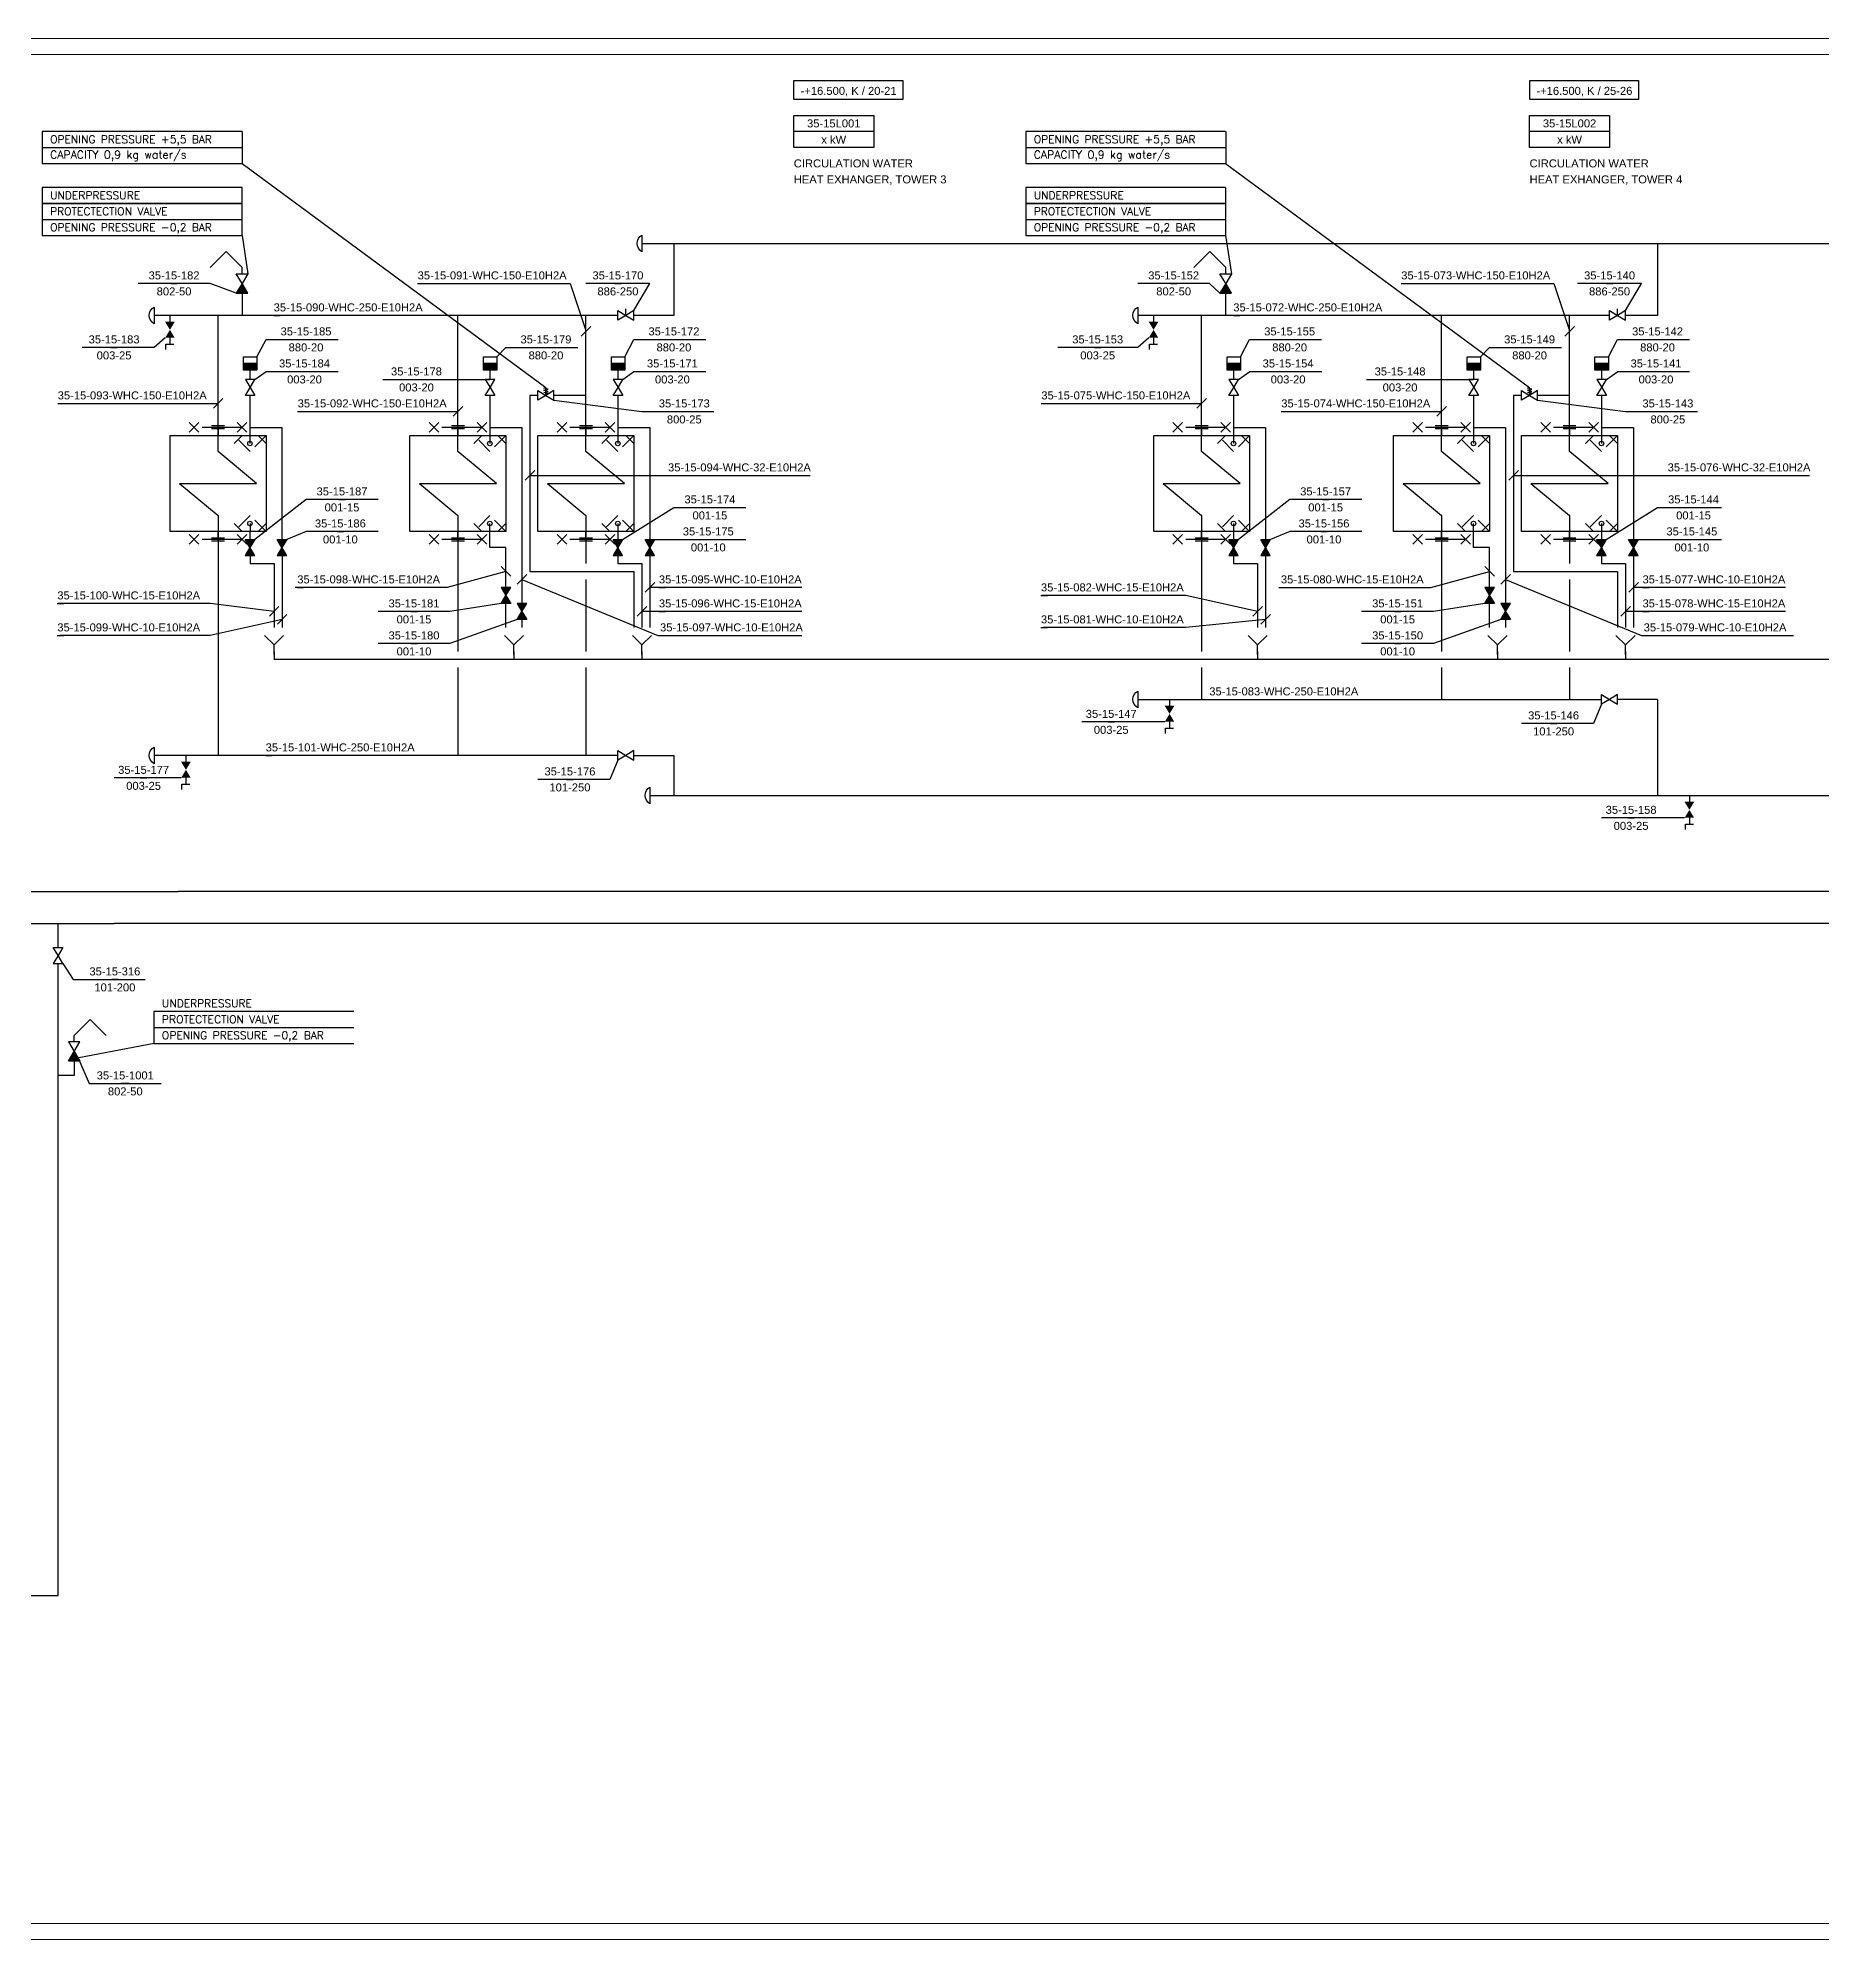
# Model space of a CAD drawing. Header units: millimetres. Extents: x 278 to 9444, y -5 to 599.
# Drawn here: x 6909 to 7466, y 0 to 594 of the extents above; entities that cross this region are included whole.
import ezdxf
from ezdxf.enums import TextEntityAlignment as Align

# ---------------------------------------------------------------- set-up
doc = ezdxf.new("R2010")
doc.units = ezdxf.units.MM
doc.header["$LTSCALE"] = 10
doc.header["$MEASUREMENT"] = 0
doc.linetypes.add('CENTER', pattern=[2, 1.25, -0.25, 0.25, -0.25])
doc.linetypes.add('DASHDOT', pattern=[1, 0.5, -0.25, 0, -0.25])
for name, color, linetype in [('P-A-SHEET', 3, 'Continuous'), ('P-DELIVERY_LIMIT', 1, 'DASHDOT'), ('P-EQUIPMENT_POS', 7, 'Continuous'), ('P-EQUIPMENTS', 7, 'Continuous'), ('P-FITTINGS', 7, 'Continuous'), ('P-HEATING_WATER', 3, 'Continuous'), ('P-LINEPOS', 7, 'Continuous'), ('P-OTHER', 7, 'Continuous'), ('P-SYMB', 7, 'Continuous'), ('P-TEXT', 7, 'Continuous'), ('P-VALVEPOS', 7, 'Continuous'), ('P-VENTS', 7, 'Continuous'), ('P-WATER', 3, 'Continuous')]:
    doc.layers.add(name, color=color, linetype=linetype)
doc.styles.add('ARIAL', font='arial.ttf')
doc.styles.add('ROMANS', font='ROMANS.SHX')

# ---------------------------------------------------------------- blocks, each defined once
blk = doc.blocks.new('PPI_0400A-25')
at = {"color": 0, "linetype": 'ByBlock'}
for p, q in [((0, 0), (25, 0)), ((0, -5), (0, 0)), ((25, 0), (25, -5)), ((25, -5), (0, -5)), ((0, -10), (0, -5)), ((25, -5), (25, -10)), ((25, -10), (0, -10))]:
    blk.add_line(p, q, dxfattribs=at)
blk = doc.blocks.new('P7A0020')
at = {"color": 0, "linetype": 'ByBlock'}
for p, q in [((0, 5), (0, 7.5)), ((-6.03, 0), (0, 5)), ((6.03, 0), (-6.03, 0)), ((6.03, 0), (0, -5)), ((0, -5), (0, -7.5))]:
    blk.add_line(p, q, dxfattribs=at)
blk.add_lwpolyline([(7.5, 7.5), (-7.5, 7.5), (-7.5, -7.5), (7.5, -7.5)], close=True, dxfattribs=at)
blk = doc.blocks.new('P7A1383')
at = {"color": 0}
for p, q in [((-3, 0), (0, -3)), ((0, -3), (3, 0)), ((0, -6), (0, -3))]:
    blk.add_line(p, q, dxfattribs=at)
blk = doc.blocks.new('PPI_0900A')
at = {"color": 0, "linetype": 'ByBlock'}
blk.add_line((-1, 0), (1, 0), dxfattribs=at)
blk = doc.blocks.new('PRY95E4')
h = blk.add_hatch(color=0)
h.paths.add_polyline_path([(-3, -1.8), (-3, 1.8), (0, 0)])
h.paths.add_polyline_path([(3, -1.8), (3, 1.8), (0, 0)])
at = {"color": 0, "linetype": 'ByBlock'}
for points in [[(-3, -1.8), (-3, 1.8), (0, 0)], [(3, -1.8), (3, 1.8), (0, 0)]]:
    blk.add_lwpolyline(points, close=True, dxfattribs=at)
blk = doc.blocks.new('PRY95D7')
h = blk.add_hatch(color=0)
h.paths.add_polyline_path([(-3, -1.8), (-3, 1.8), (0, 0)])
h.paths.add_polyline_path([(3, -1.8), (3, 1.8), (0, 0)])
at = {"color": 0, "linetype": 'ByBlock'}
for points in [[(-3, -1.8), (-3, 1.8), (0, 0)], [(3, -1.8), (3, 1.8), (0, 0)]]:
    blk.add_lwpolyline(points, close=True, dxfattribs=at)
blk = doc.blocks.new('PPI_1100A')
at = {"color": 0, "linetype": 'ByBlock'}
blk.add_line((0, 0), (2, 0), dxfattribs=at)
blk = doc.blocks.new('P7A1325')
at = {"color": 0, "linetype": 'ByBlock'}
for p, q in [((-9, -1.5), (-6, 1.5)), ((-9, 1.5), (-6, -1.5)), ((6, -1.5), (9, 1.5)), ((6, 1.5), (9, -1.5))]:
    blk.add_line(p, q, dxfattribs=at)
at = {"color": 0, "linetype": 'CENTER'}
blk.add_line((-7.5, 0), (7.5, 0), dxfattribs=at)
blk = doc.blocks.new('P7A1248')
at = {"color": 0, "linetype": 'ByBlock'}
for p, q in [((2, 2), (2, -2)), ((3, 2), (3, -2))]:
    blk.add_line(p, q, dxfattribs=at)
at = {"color": 0, "flags": 128}
blk.add_lwpolyline([(2, 0), (0, 0)], dxfattribs=at)
blk = doc.blocks.new('P7A1329')
at = {"color": 0, "linetype": 'ByBlock'}
for p, q in [((-5, 5), (0, 0)), ((-2.5, 5), (-5, 2.5)), ((0, 0), (5, 5)), ((2.5, 5), (5, 2.5))]:
    blk.add_line(p, q, dxfattribs=at)
blk = doc.blocks.new('P7A1115')
at = {"color": 0, "linetype": 'ByBlock'}
for p, q in [((-0.8, 2.3), (0.8, 2.7)), ((0.8, 1.9), (-0.8, 2.3)), ((-0.8, 1.5), (0.8, 1.9)), ((0.8, 1.1), (-0.8, 1.5)), ((-0.8, 0.7), (0.8, 1.1)), ((0, 0.4), (-0.8, 0.7)), ((0, 0), (0, 3)), ((0.8, 2.7), (0, 3))]:
    blk.add_line(p, q, dxfattribs=at)
for points in [[(-3, 1.8), (0, 0), (-3, -1.8)], [(3, 1.8), (0, 0), (3, -1.8)]]:
    blk.add_lwpolyline(points, close=True, dxfattribs=at)
blk = doc.blocks.new('P7A1172')
at = {"color": 0, "linetype": 'ByBlock'}
blk.add_line((0, 0), (0, 2.5), dxfattribs=at)
for points in [[(-3, 1.8), (0, 0), (-3, -1.8)], [(0, 0), (3, -1.8), (3, 1.8)]]:
    blk.add_lwpolyline(points, close=True, dxfattribs=at)
blk = doc.blocks.new('PR1B232')
h = blk.add_hatch(color=0)
h.paths.add_polyline_path([(-3, -1.8), (-3, 1.8), (0, 0)])
h.paths.add_polyline_path([(3, -1.8), (3, 1.8), (0, 0)])
at = {"color": 0, "linetype": 'ByBlock'}
for points in [[(-3, -1.8), (-3, 1.8), (0, 0)], [(3, -1.8), (3, 1.8), (0, 0)]]:
    blk.add_lwpolyline(points, close=True, dxfattribs=at)
blk = doc.blocks.new('PR1B240')
h = blk.add_hatch(color=0)
h.paths.add_polyline_path([(-3, -1.8), (-3, 1.8), (0, 0)])
h.paths.add_polyline_path([(3, -1.8), (3, 1.8), (0, 0)])
at = {"color": 0, "linetype": 'ByBlock'}
for points in [[(-3, -1.8), (-3, 1.8), (0, 0)], [(3, -1.8), (3, 1.8), (0, 0)]]:
    blk.add_lwpolyline(points, close=True, dxfattribs=at)
blk = doc.blocks.new('P7A1100')
at = {"color": 0, "linetype": 'ByBlock'}
for points in [[(-3, -1.8), (-3, 1.8), (0, 0)], [(3, -1.8), (3, 1.8), (0, 0)]]:
    blk.add_lwpolyline(points, close=True, dxfattribs=at)
blk = doc.blocks.new('P7A1208')
at = {"color": 0, "linetype": 'ByBlock'}
for p, q in [((-3, 0), (-3, -3)), ((3, -3), (3, 0)), ((-3, -3), (3, -3))]:
    blk.add_line(p, q, dxfattribs=at)
blk.add_lwpolyline([(3, 3), (-3, 3), (-3, 0), (3, 0)], close=True, dxfattribs=at)
blk.add_solid([(-3, 0), (3, 0), (-3, -3), (3, -3)], dxfattribs=at)
blk = doc.blocks.new('P7A1212')
at = {"color": 0, "linetype": 'ByBlock'}
for p, q in [((0, -1.5), (0, 1.5)), ((2, -1.5), (0, -1.5))]:
    blk.add_line(p, q, dxfattribs=at)
blk = doc.blocks.new('P7A1105')
at = {"color": 0, "linetype": 'ByBlock'}
for points in [[(-3, 1.8), (-3, -1.8), (0, 0)], [(0, 0), (3, 1.8), (3, -1.8)]]:
    blk.add_solid(points, dxfattribs=at)
blk = doc.blocks.new('P7A1253')
at = {"color": 0, "linetype": 'ByBlock'}
blk.add_line((2.6, 0), (-2.6, 0), dxfattribs=at)
blk.add_arc((0, 1.5), 3, 210, 330, dxfattribs=at)
blk = doc.blocks.new('P7A1106')
at = {"color": 0, "linetype": 'ByBlock'}
for p, q in [((3, 1.8), (0, 0)), ((3, -1.8), (3, 1.8)), ((0, 0), (3, -1.8))]:
    blk.add_line(p, q, dxfattribs=at)
blk.add_lwpolyline([(-3, 1.8), (0, 0), (-3, -1.8)], close=True, dxfattribs=at)
blk.add_solid([(3, 1.8), (0, 0), (3, -1.8)], dxfattribs=at)
blk = doc.blocks.new('P7A1304')
at = {"color": 0, "linetype": 'ByBlock'}
blk.add_line((1.5, 1.5), (-1.5, -1.5), dxfattribs=at)

msp = doc.modelspace()

# ---------------------------------------------------------------- linework, layer by layer
at = {"layer": 'P-A-SHEET', "color": 7, "const_width": 0.35}
for points in [[(282.5, 0), (9438.5, 0), (9438.5, 594), (282.5, 594)], [(287.5, 5), (9433.5, 5), (9433.5, 589), (287.5, 589)]]:
    msp.add_lwpolyline(points, close=True, dxfattribs=at)
at = {"layer": 'P-EQUIPMENTS'}
for centre in [(6974.96, 467.49, 0), (7049.96, 467.49, 0), (7089.96, 467.49, 0), (7282.42, 467.49, 0), (7357.42, 467.49, 0), (7397.42, 467.49, 0), (6974.96, 442.49, 0), (7049.96, 442.49, 0), (7089.96, 442.49, 0), (7282.42, 442.49, 0), (7357.42, 442.49, 0), (7397.42, 442.49, 0)]:
    msp.add_circle(centre, 0.7, dxfattribs=at)
at = {"layer": 'P-HEATING_WATER'}
for points in [[(7107.5, 530), (7107.5, 507.5)], [(7414.96, 530), (7414.96, 507.5)], [(6972.51, 520.48), (6972.51, 522.48), (6967.51, 527.48), (6967.51, 527.48), (6962.51, 522.48)], [(7279.97, 520.48), (7279.97, 522.48), (7274.97, 527.48), (7274.97, 527.48), (7269.97, 522.48)], [(6972.5, 514.48), (6972.5, 507.5)], [(7279.96, 514.48), (7279.96, 507.5)], [(7090, 507.5), (6945, 507.5)], [(6949.96, 507.49), (6949.96, 505.49)], [(6965, 470), (6965, 507.5)], [(7040, 470), (7040, 507.5)], [(7080, 470), (7080, 507.5)], [(7107.5, 507.5), (7095, 507.5)], [(7399.96, 507.5), (7252.46, 507.5)], [(7257.42, 507.49), (7257.42, 505.49)], [(7272.46, 470), (7272.46, 507.5)], [(7347.46, 470), (7347.46, 507.5)], [(7387.46, 470), (7387.46, 507.5)], [(7414.96, 507.5), (7404.96, 507.5)], [(6949.96, 500.49), (6949.96, 498.49)], [(7257.42, 500.49), (7257.42, 498.49)], [(6975.04, 487.49), (6975.04, 490.39)], [(7050.04, 487.49), (7050.04, 490.39)], [(7090.04, 487.49), (7090.04, 490.39)], [(7282.5, 487.49), (7282.5, 490.39)], [(7357.5, 487.49), (7357.5, 490.39)], [(7397.5, 487.49), (7397.5, 490.39)], [(6975.04, 467.49), (6975.04, 482.49)], [(7050.04, 467.49), (7050.04, 482.49)], [(7065, 482.5), (7062.5, 482.5), (7062.5, 427.5), (7092.5, 427.5)], [(7080, 482.5), (7070, 482.5)], [(7090.04, 467.49), (7090.04, 482.49)], [(7282.5, 467.49), (7282.5, 482.49)], [(7357.5, 467.49), (7357.5, 482.49)], [(7372.46, 482.5), (7369.96, 482.5), (7369.96, 427.5), (7399.96, 427.5)], [(7387.46, 482.5), (7377.46, 482.5)], [(7397.5, 467.49), (7397.5, 482.49)], [(6974.96, 472.49), (6984.96, 472.49), (6984.96, 437.49)], [(7049.96, 472.49), (7059.96, 472.49), (7059.96, 437.49), (7060, 432.5), (7060, 417.5)], [(7089.96, 472.49), (7099.96, 472.49), (7099.96, 437.49)], [(7282.42, 472.49), (7292.42, 472.49), (7292.42, 437.49)], [(7357.42, 472.49), (7367.42, 472.49), (7367.42, 437.49), (7367.46, 432.5), (7367.46, 417.5)], [(7397.42, 472.49), (7407.42, 472.49), (7407.42, 437.49)], [(6965, 440), (6965, 370)], [(6975, 442.5), (6974.96, 437.49)], [(7040, 440), (7040, 402.5)], [(7055, 422.5), (7055, 435), (7050, 435), (7050, 442.5)], [(7080, 440), (7080, 430)], [(7090, 442.5), (7089.96, 437.49)], [(7272.46, 440), (7272.46, 402.5)], [(7282.46, 442.5), (7282.42, 437.49)], [(7347.46, 440), (7347.46, 402.5)], [(7362.46, 422.5), (7362.46, 435), (7357.46, 435), (7357.46, 442.5)], [(7387.46, 440), (7387.46, 430)], [(7397.46, 442.5), (7397.42, 437.49)], [(6975, 432.49), (6975, 430), (6982.5, 430)], [(6982.5, 430), (6982.5, 410)], [(6985, 432.49), (6985, 410)], [(7090, 432.49), (7090, 430), (7097.5, 430)], [(7097.5, 430), (7097.5, 410)], [(7100, 432.49), (7100, 410)], [(7282.46, 432.49), (7282.46, 430), (7289.96, 430)], [(7289.96, 430), (7289.96, 410)], [(7292.46, 432.49), (7292.46, 410)], [(7397.46, 432.49), (7397.46, 430), (7404.96, 430)], [(7404.96, 430), (7404.96, 410)], [(7407.46, 432.49), (7407.46, 410)], [(7080, 425), (7080, 402.5)], [(7092.5, 427.5), (7095, 427.5), (7095, 410)], [(7387.46, 425), (7387.46, 402.5)], [(7399.96, 427.5), (7402.46, 427.5), (7402.46, 410)], [(7055, 410), (7055, 417.5)], [(7362.46, 410), (7362.46, 417.5)], [(7060, 412.5), (7060, 410)], [(7367.46, 412.5), (7367.46, 410)], [(6982.5, 402.5), (6982.5, 400)], [(7057.5, 400), (6982.5, 400)], [(7057.5, 402.5), (7057.5, 400)], [(7097.5, 402.5), (7097.5, 400)], [(7364.96, 400), (7097.5, 400)], [(7289.96, 402.5), (7289.96, 400)], [(7364.96, 402.5), (7364.96, 400)], [(7404.96, 402.5), (7404.96, 400)], [(7672.46, 400), (7404.96, 400)], [(7040, 397.5), (7040, 370)], [(7080, 397.5), (7080, 370)], [(7272.46, 397.5), (7272.46, 387.5)], [(7347.46, 397.5), (7347.46, 387.5)], [(7387.46, 397.5), (7387.46, 387.5)], [(7252.46, 387.5), (7397.46, 387.5)], [(7262.42, 387.49), (7262.42, 385.49)], [(7414.96, 387.5), (7402.46, 387.5)], [(7414.96, 387.5), (7414.96, 357.5)], [(7262.42, 380.49), (7262.42, 378.49)], [(7090, 370), (6945, 370)], [(6954.96, 369.99), (6954.96, 367.99)], [(7095, 370), (7107.5, 370), (7107.5, 357.5)], [(6954.96, 362.99), (6954.96, 360.99)], [(7424.92, 357.49), (7424.92, 355.49)], [(7424.92, 350.49), (7424.92, 348.49)], [(6920.03, 280.48), (6920.03, 282.48), (6925.03, 287.48), (6925.03, 287.48), (6930.03, 282.48)]]:
    msp.add_lwpolyline(points, dxfattribs=at)
at = {"layer": 'P-LINEPOS'}
for points in [[(7027.54, 517.5), (7075.04, 517.5), (7080.04, 502.5)], [(7335, 517.5), (7382.5, 517.5), (7387.5, 502.5)], [(6915.04, 480), (6965.04, 480)], [(6990.04, 477.5), (7040.04, 477.5)], [(7222.5, 480), (7272.5, 480)], [(7297.5, 477.5), (7347.5, 477.5)], [(7147.5, 422.5), (7100, 422.5)], [(7296.56, 422.5), (7344.06, 422.5), (7362.46, 427.5)], [(7454.96, 422.5), (7407.46, 422.5)], [(7147.5, 415), (7097.5, 415)], [(7454.96, 415), (7404.96, 415)]]:
    msp.add_lwpolyline(points, dxfattribs=at)
at = {"layer": 'P-OTHER'}
for p, q in [((6972.54, 532.5), (6972.54, 547.5)), ((7280, 532.5), (7280, 547.5)), ((6972.5, 532.5), (6974.31, 520.48)), ((7279.96, 532.5), (7281.77, 520.48))]:
    msp.add_line(p, q, dxfattribs=at)
for points in [[(7145, 580.92), (7179.04, 580.92), (7179.04, 575), (7145, 575), (7145, 580.92)], [(7375, 580.92), (7409.04, 580.92), (7409.04, 575), (7375, 575), (7375, 580.92)], [(6972.5, 565), (6910, 565), (6910, 560), (6972.5, 560)], [(6972.54, 565), (6972.54, 555)], [(7279.96, 565), (7217.46, 565), (7217.46, 560), (7279.96, 560)], [(7280, 565), (7280, 555)], [(6910, 560), (6910, 555), (6972.5, 555)], [(7217.46, 560), (7217.46, 555), (7279.96, 555)], [(6972.5, 555), (7067.5, 485)], [(7279.96, 555), (7374.96, 485)], [(6972.5, 547.5), (6910, 547.5), (6910, 542.5), (6972.5, 542.5)], [(7279.96, 547.5), (7217.46, 547.5), (7217.46, 542.5), (7279.96, 542.5)], [(6972.5, 542.5), (6910, 542.5), (6910, 537.5), (6972.5, 537.5)], [(7279.96, 542.5), (7217.46, 542.5), (7217.46, 537.5), (7279.96, 537.5)], [(6910, 537.5), (6910, 532.5), (6972.5, 532.5)], [(7217.46, 537.5), (7217.46, 532.5), (7279.96, 532.5)], [(7062.54, 457.5), (7150.04, 457.5)], [(7370, 457.5), (7462.5, 457.5)], [(7055, 427.5), (7036.6, 422.5), (6989.1, 422.5)], [(7060, 425), (7102.5, 407.5), (7147.5, 407.5)], [(7367.46, 425), (7409.96, 407.5), (7457.5, 407.5)], [(6982.5, 415), (6962.5, 417.5), (6915, 417.5)], [(7289.96, 415), (7267.46, 420), (7222.46, 420)], [(6985, 412.5), (6962.5, 407.5), (6915.54, 407.5)], [(7292.46, 412.5), (7267.46, 410), (7223, 410)], [(6916.5, 305), (6919.75, 300), (6942.25, 300)], [(7007.46, 290), (6944.96, 290), (6944.96, 285), (7007.46, 285)], [(6945, 280), (6921.5, 275.53)], [(6944.96, 285), (6944.96, 280), (7007.46, 280)], [(6921.5, 275), (6924.75, 267.5), (6947.25, 267.5)]]:
    msp.add_lwpolyline(points, dxfattribs=at)
at = {"layer": 'P-OTHER', "elevation": 0}
for points in [[(6976.5, 487.49), (6980, 490), (7002.5, 490)], [(7091.5, 487.49), (7095, 490), (7117.5, 490)], [(7284, 487.49), (7287.5, 490), (7310, 490)], [(7399, 487.49), (7402.5, 490), (7425, 490)]]:
    msp.add_lwpolyline(points, dxfattribs=at)
at = {"layer": 'P-VALVEPOS'}
for points in [[(6970.71, 514.48), (6962.5, 517.5), (6940, 517.5)], [(7095, 509), (7100, 517.5), (7080, 517.5)], [(7278.17, 514.48), (7274.96, 517.5), (7252.46, 517.5)], [(7404.96, 509), (7409.96, 517.5), (7389.96, 517.5)], [(7070, 481), (7097.5, 477.5), (7120, 477.5)], [(7377.46, 481), (7404.96, 477.5), (7427.46, 477.5)], [(7015, 450), (6992.5, 450), (6976.46, 437.49)], [(7322.5, 450), (7300, 450), (7283.96, 437.49)], [(7015, 440), (6992.5, 440), (6986.46, 437.49)], [(7322.5, 440), (7300, 440), (7293.96, 437.49)], [(7397.46, 386), (7394.96, 380), (7372.46, 380)], [(7090, 368.5), (7087.5, 362.5), (7065, 362.5)], [(6937.25, 267.5), (6934.75, 267.5)]]:
    msp.add_lwpolyline(points, dxfattribs=at)
at = {"layer": 'P-VALVEPOS', "elevation": 0}
for points in [[(6948.46, 500.49), (6945, 497.5), (6922.5, 497.5)], [(6977.14, 494.59), (6980, 500), (7002.5, 500)], [(7092.14, 494.59), (7095, 500), (7117.5, 500)], [(7255.92, 500.49), (7252.46, 497.5), (7227.46, 497.5)], [(7284.6, 494.59), (7287.46, 500), (7309.96, 500)], [(7399.6, 494.59), (7402.46, 500), (7424.96, 500)], [(7052.14, 494.59), (7055, 497.5), (7077.5, 497.5)], [(7359.6, 494.59), (7362.46, 497.5), (7384.96, 497.5)], [(7016.54, 487.49), (7050, 487.49)], [(7324, 487.49), (7357.46, 487.49)], [(7091.46, 437.49), (7107.5, 447.5), (7130, 447.5)], [(7398.92, 437.49), (7414.96, 447.5), (7434.96, 447.5)], [(7101.46, 437.49), (7130, 437.49)], [(7408.92, 437.49), (7434.96, 437.49)], [(7053.5, 417.5), (7037.5, 415), (7015, 415)], [(7360.96, 417.5), (7344.96, 415), (7322.46, 415)], [(7058.5, 412.5), (7037.5, 405), (7015, 405)], [(7365.96, 412.5), (7344.96, 405), (7322.46, 405)], [(7260.92, 380.49), (7234.96, 380.49)], [(6953.46, 362.99), (6932.5, 362.99)], [(7423.42, 350.49), (7397.46, 350.49)]]:
    msp.add_lwpolyline(points, dxfattribs=at)
at = {"layer": 'P-WATER'}
for points in [[(7097.5, 530), (7160, 530)], [(7160, 530), (7774.96, 530)], [(7097.5, 400), (7057.5, 400)], [(7404.96, 400), (7364.96, 400)], [(7100, 357.5), (7817.5, 357.5)], [(6800.5, 327.5), (6952.5, 327.5)], [(7667.5, 327.5), (6952.5, 327.5)], [(6800.5, 317.5), (6932.5, 317.5)], [(6915, 310), (6915, 317.5)], [(7667.5, 317.5), (6932.5, 317.5)], [(6776.5, 107.5), (6915, 107.5), (6915, 305)], [(6920.03, 274.48), (6920.03, 270), (6915, 270)]]:
    msp.add_lwpolyline(points, dxfattribs=at)

# ---------------------------------------------------------------- block references
at = {"layer": 'P-DELIVERY_LIMIT', "xscale": -1}
for name, p in [('P7A1325', (6965, 472.5)), ('P7A1329', (6975, 465)), ('P7A1325', (7040, 472.5)), ('P7A1329', (7050, 465)), ('P7A1325', (7080, 472.5)), ('P7A1329', (7090, 465)), ('P7A1325', (7272.46, 472.5)), ('P7A1329', (7282.46, 465)), ('P7A1325', (7347.46, 472.5)), ('P7A1329', (7357.46, 465)), ('P7A1325', (7387.46, 472.5)), ('P7A1329', (7397.46, 465)), ('P7A1325', (6965, 437.5)), ('P7A1325', (7040, 437.5)), ('P7A1325', (7080, 437.5)), ('P7A1325', (7272.46, 437.5)), ('P7A1325', (7347.46, 437.5)), ('P7A1325', (7387.46, 437.5))]:
    msp.add_blockref(name, p, dxfattribs=at)
at = {"layer": 'P-DELIVERY_LIMIT', "rotation": 180}
for p in [(6975, 445), (7050, 445), (7090, 445), (7282.46, 445), (7357.46, 445), (7397.46, 445)]:
    msp.add_blockref('P7A1329', p, dxfattribs=at)
at = {"layer": 'P-EQUIPMENT_POS', "color": 140}
for p in [(7144.96, 570), (7374.96, 570)]:
    msp.add_blockref('PPI_0400A-25', p, dxfattribs=at)
at = {"layer": 'P-EQUIPMENTS', "xscale": -2, "yscale": 2, "zscale": 2}
for p in [(6965, 455), (7040, 455), (7080, 455), (7272.46, 455), (7347.46, 455), (7387.46, 455)]:
    msp.add_blockref('P7A0020', p, dxfattribs=at)
at = {"layer": 'P-FITTINGS', "xscale": -1, "rotation": 270}
for p in [(7097.5, 530), (6945, 507.5), (7252.46, 507.5), (7252.46, 387.5), (6945, 370), (7100, 357.5)]:
    msp.add_blockref('P7A1253', p, dxfattribs=at)
at = {"layer": 'P-LINEPOS', "color": 140}
for p in [(7027.38, 517.5), (7334.84, 517.5), (6982.38, 507.5), (7282.34, 507.5), (6914.88, 480), (6989.88, 477.5), (7222.34, 480), (7297.34, 477.5), (7105.66, 457.5), (7418.12, 457.5), (6989.76, 422.5), (7102.8, 422.5), (7297.22, 422.5), (7410.26, 422.5), (6914.76, 417.5), (7222.22, 420), (7102.8, 415), (7410.26, 415), (6914.76, 407.5), (7103.16, 407.5), (7222.22, 410), (7410.62, 407.5), (7274.84, 387.5), (6979.88, 370)]:
    msp.add_blockref('PPI_1100A', p, dxfattribs=at)
at = {"layer": 'P-LINEPOS'}
for p in [(7080.04, 502.5), (7387.5, 502.5), (6965.04, 480), (7272.5, 480), (7040.04, 477.5), (7347.5, 477.5), (7062.54, 457.5), (7370, 457.5), (7097.54, 415), (7405, 415)]:
    msp.add_blockref('P7A1304', p, dxfattribs=at)
at = {"layer": 'P-LINEPOS', "rotation": 180}
for p in [(7100.04, 422.5), (7407.5, 422.5)]:
    msp.add_blockref('P7A1304', p, dxfattribs=at)
at = {"layer": 'P-SYMB', "xscale": 0.8333333333330302, "yscale": 0.8333333333330302, "zscale": 0.8333333333330302, "rotation": 270}
for p in [(6949.96, 498.49, 0), (7257.42, 498.49, 0), (7262.42, 378.49, 0), (6954.96, 360.99, 0), (7424.92, 348.49, 0)]:
    msp.add_blockref('P7A1212', p, dxfattribs=at)
at = {"layer": 'P-SYMB', "xscale": -0.6999999999998181, "yscale": 0.6999999999998181, "zscale": 0.6999999999998181}
for p in [(6975.04, 492.49, 0), (7050.04, 492.49, 0), (7090.04, 492.49, 0), (7282.5, 492.49, 0), (7357.5, 492.49, 0), (7397.5, 492.49, 0)]:
    msp.add_blockref('P7A1208', p, dxfattribs=at)
at = {"layer": 'P-SYMB', "xscale": -1}
for p, rotation in [((6965, 470), 270), ((7040, 470), 270), ((7080, 470), 270), ((7272.46, 470), 270), ((7347.46, 470), 270), ((7387.46, 470), 270), ((6965, 440), 89.99999999999999), ((7040, 440), 89.99999999999999), ((7080, 440), 89.99999999999999), ((7272.46, 440), 89.99999999999999), ((7347.46, 440), 89.99999999999999), ((7387.46, 440), 89.99999999999999)]:
    msp.add_blockref('P7A1248', p, dxfattribs=dict(at, rotation=rotation))
at = {"layer": 'P-SYMB'}
for p, rotation in [((7055.04, 427.5), 270), ((7362.5, 427.5), 270), ((7060.04, 425), 180), ((7367.5, 425), 180)]:
    msp.add_blockref('P7A1304', p, dxfattribs=dict(at, rotation=rotation))
for p in [(6982.54, 415), (7290, 415), (6985.04, 412.5), (7292.5, 412.5)]:
    msp.add_blockref('P7A1304', p, dxfattribs=at)
at = {"layer": 'P-SYMB', "xscale": -1}
for p in [(6982.5, 407.5), (7057.5, 407.5), (7097.5, 407.5), (7289.96, 407.5), (7364.96, 407.5), (7404.96, 407.5)]:
    msp.add_blockref('P7A1383', p, dxfattribs=at)
at = {"layer": 'P-VALVEPOS', "color": 140}
for p in [(6951.25, 517.5), (7090, 517.5), (7263.71, 517.5), (7399.96, 517.5), (6992.5, 500), (7107.5, 500), (7299.96, 500), (7414.96, 500), (6932.5, 497.5), (7067.5, 497.5), (7239.96, 497.5), (7374.96, 497.5), (6992.02, 489.99), (7027.02, 487.49), (7107.02, 489.99), (7299.48, 489.99), (7334.48, 487.49), (7414.48, 489.99), (7110.73, 477.49), (7418.19, 477.49), (7003.75, 450), (7118.75, 447.5), (7311.21, 450), (7426.21, 447.5), (7003.23, 439.99), (7310.69, 439.99), (7118.23, 437.49), (7425.69, 437.49), (7026.25, 415), (7333.71, 415), (7026.25, 405, 0), (7333.71, 405, 0), (7244.19, 380.49), (7382.46, 380), (6941.73, 362.99), (7075, 362.5), (7406.69, 350.49), (6936, 267.5)]:
    msp.add_blockref('PPI_0900A', p, dxfattribs=at)
at = {"layer": 'P-VALVEPOS', "color": 140, "xscale": -1}
msp.add_blockref('PPI_0900A', (6932.75, 300), dxfattribs=at)
at = {"layer": 'P-VENTS', "rotation": 270}
for p in [(6972.51, 517.48), (7279.97, 517.48)]:
    msp.add_blockref('P7A1106', p, dxfattribs=at)
at = {"layer": 'P-VENTS'}
for name, p, xscale, yscale, zscale, rotation in [('P7A1105', (6949.96, 502.99, 0), 0.8333333333330302, 0.8333333333330302, 0.8333333333330302, 270), ('P7A1105', (7257.42, 502.99, 0), 0.8333333333330302, 0.8333333333330302, 0.8333333333330302, 270), ('P7A1100', (6975.04, 484.99, 0), -0.8333333333339397, 0.8333333333339397, 0.8333333333339397, 89.99999999999999), ('P7A1100', (7050.04, 484.99, 0), -0.8333333333339397, 0.8333333333339397, 0.8333333333339397, 89.99999999999999), ('P7A1100', (7090.04, 484.99, 0), -0.8333333333339397, 0.8333333333339397, 0.8333333333339397, 89.99999999999999), ('P7A1100', (7282.5, 484.99, 0), -0.8333333333339397, 0.8333333333339397, 0.8333333333339397, 89.99999999999999), ('P7A1100', (7357.5, 484.99, 0), -0.8333333333339397, 0.8333333333339397, 0.8333333333339397, 89.99999999999999), ('P7A1100', (7397.5, 484.99, 0), -0.8333333333339397, 0.8333333333339397, 0.8333333333339397, 89.99999999999999), ('PR1B240', (6974.96, 434.99, 0), 0.8333333333330302, 0.8333333333330302, 0.8333333333330302, 270), ('PR1B232', (6984.96, 434.99, 0), 0.8333333333339397, 0.8333333333339397, 0.8333333333339397, 270), ('PR1B240', (7089.96, 434.99, 0), 0.8333333333330302, 0.8333333333330302, 0.8333333333330302, 270), ('PR1B232', (7099.96, 434.99, 0), 0.8333333333339397, 0.8333333333339397, 0.8333333333339397, 270), ('PR1B240', (7282.42, 434.99, 0), 0.8333333333330302, 0.8333333333330302, 0.8333333333330302, 270), ('PR1B232', (7292.42, 434.99, 0), 0.8333333333339397, 0.8333333333339397, 0.8333333333339397, 270), ('PR1B240', (7397.42, 434.99, 0), 0.8333333333330302, 0.8333333333330302, 0.8333333333330302, 270), ('PR1B232', (7407.42, 434.99, 0), 0.8333333333339397, 0.8333333333339397, 0.8333333333339397, 270), ('PRY95E4', (7055, 420), -0.8333333333330302, 0.8333333333330302, 0.8333333333330302, 89.99999999999997), ('PRY95E4', (7362.46, 420), -0.8333333333330302, 0.8333333333330302, 0.8333333333330302, 89.99999999999997), ('PRY95D7', (7060, 415), -0.8333333333330302, 0.8333333333330302, 0.8333333333330302, 89.99999999999999), ('PRY95D7', (7367.46, 415), -0.8333333333330302, 0.8333333333330302, 0.8333333333330302, 89.99999999999999), ('P7A1105', (7262.42, 382.99, 0), 0.8333333333330302, 0.8333333333330302, 0.8333333333330302, 270), ('P7A1105', (6954.96, 365.49, 0), 0.8333333333330302, 0.8333333333330302, 0.8333333333330302, 270), ('P7A1105', (7424.92, 352.99, 0), 0.8333333333330302, 0.8333333333330302, 0.8333333333330302, 270), ('P7A1100', (6915, 307.5), 0.8333333333333334, 0.8333333333333334, 0.8333333333333334, 270)]:
    msp.add_blockref(name, p, dxfattribs=dict(at, xscale=xscale, yscale=yscale, zscale=zscale, rotation=rotation))
at = {"layer": 'P-VENTS', "xscale": -0.8333333333330302, "yscale": 0.8333333333330302, "zscale": 0.8333333333330302}
for name, p in [('P7A1172', (7092.5, 507.5)), ('P7A1172', (7402.46, 507.5)), ('P7A1115', (7067.5, 482.5)), ('P7A1115', (7374.96, 482.5)), ('P7A1100', (7399.96, 387.5)), ('P7A1100', (7092.5, 370))]:
    msp.add_blockref(name, p, dxfattribs=at)
at = {"layer": 'P-VENTS', "xscale": -1, "rotation": 89.99999999999997}
msp.add_blockref('P7A1106', (6920.03, 277.48), dxfattribs=at)

# ---------------------------------------------------------------- texts
at = {"layer": 'P-EQUIPMENT_POS', "color": 140, "style": 'ARIAL'}
for s, p in [('35-15L001', (7157.46, 567.5)), ('35-15L002', (7387.46, 567.5)), ('x kW', (7157.46, 562.5)), ('x kW', (7387.46, 562.5))]:
    msp.add_text(s, height=2.5, dxfattribs=at).set_placement(p, align=Align.MIDDLE)
for s, p in [('CIRCULATION WATER', (7144.96, 555)), ('CIRCULATION WATER', (7374.96, 555)), ('HEAT EXHANGER, TOWER 3', (7144.96, 550)), ('HEAT EXHANGER, TOWER 4', (7374.96, 550))]:
    msp.add_text(s, height=2.5, dxfattribs=at).set_placement(p, align=Align.MIDDLE_LEFT)
at = {"layer": 'P-LINEPOS', "color": 140, "style": 'ARIAL'}
for s, p in [('35-15-091-WHC-150-E10H2A', (7027.38, 520)), ('35-15-073-WHC-150-E10H2A', (7334.84, 520)), ('35-15-090-WHC-250-E10H2A', (6982.38, 510)), ('35-15-072-WHC-250-E10H2A', (7282.34, 510)), ('35-15-093-WHC-150-E10H2A', (6914.88, 482.5)), ('35-15-075-WHC-150-E10H2A', (7222.34, 482.5)), ('35-15-092-WHC-150-E10H2A', (6989.88, 480)), ('35-15-074-WHC-150-E10H2A', (7297.34, 480)), ('35-15-094-WHC-32-E10H2A', (7105.66, 460)), ('35-15-076-WHC-32-E10H2A', (7418.12, 460)), ('35-15-098-WHC-15-E10H2A', (6989.76, 425)), ('35-15-095-WHC-10-E10H2A', (7102.8, 425)), ('35-15-082-WHC-15-E10H2A', (7222.22, 422.5)), ('35-15-080-WHC-15-E10H2A', (7297.22, 425)), ('35-15-077-WHC-10-E10H2A', (7410.26, 425)), ('35-15-100-WHC-15-E10H2A', (6914.76, 420)), ('35-15-096-WHC-15-E10H2A', (7102.8, 417.5)), ('35-15-078-WHC-15-E10H2A', (7410.26, 417.5)), ('35-15-099-WHC-10-E10H2A', (6914.76, 410)), ('35-15-097-WHC-10-E10H2A', (7103.16, 410)), ('35-15-081-WHC-10-E10H2A', (7222.22, 412.5)), ('35-15-079-WHC-10-E10H2A', (7410.62, 410)), ('35-15-083-WHC-250-E10H2A', (7274.84, 390)), ('35-15-101-WHC-250-E10H2A', (6979.88, 372.5))]:
    msp.add_text(s, height=2.5, dxfattribs=at).set_placement(p, align=Align.MIDDLE_LEFT)
at = {"layer": 'P-SYMB', "style": 'ROMANS'}
for p in [(6912.5, 556.49, 0), (7219.96, 556.49, 0)]:
    msp.add_text('CAPACITY 0,9 kg water/s', height=2.5, dxfattribs=at).set_placement(p)
at = {"layer": 'P-TEXT', "style": 'ARIAL'}
for s, p in [('-+16.500, K / 20-21', (7162.1, 577.5)), ('-+16.500, K / 25-26', (7392.1, 577.5))]:
    msp.add_text(s, height=2.5, dxfattribs=at).set_placement(p, align=Align.MIDDLE)
at = {"layer": 'P-TEXT', "style": 'ROMANS'}
for s, p in [('OPENING PRESSURE +5,5 BAR', (6912.5, 561.32, 0)), ('OPENING PRESSURE +5,5 BAR', (7219.96, 561.32, 0)), ('UNDERPRESSURE', (6912.5, 543.82, 0)), ('PROTECTECTION VALVE', (6912.5, 538.82, 0)), ('UNDERPRESSURE', (7219.96, 543.82, 0)), ('PROTECTECTION VALVE', (7219.96, 538.82, 0)), ('OPENING PRESSURE -0,2 BAR', (6912.5, 533.82, 0)), ('OPENING PRESSURE -0,2 BAR', (7219.96, 533.82, 0)), ('UNDERPRESSURE', (6947.46, 291.32, 0)), ('PROTECTECTION VALVE', (6947.46, 286.32, 0)), ('OPENING PRESSURE -0,2 BAR', (6947.46, 281.32, 0))]:
    msp.add_text(s, height=2.4498, dxfattribs=at).set_placement(p)
at = {"layer": 'P-VALVEPOS', "color": 140, "style": 'ARIAL'}
for s, p in [('35-15-182', (6951.25, 520)), ('35-15-170', (7090, 520)), ('35-15-152', (7263.71, 520)), ('35-15-140', (7399.96, 520)), ('802-50', (6951.25, 515)), ('886-250', (7090, 515)), ('802-50', (7263.71, 515)), ('886-250', (7399.96, 515)), ('35-15-183', (6932.5, 500)), ('35-15-185', (6992.5, 502.5)), ('35-15-179', (7067.5, 500)), ('35-15-172', (7107.5, 502.5)), ('35-15-153', (7239.96, 500)), ('35-15-155', (7299.96, 502.5)), ('35-15-149', (7374.96, 500)), ('35-15-142', (7414.96, 502.5)), ('003-25', (6932.5, 495)), ('35-15-184', (6992.02, 492.49)), ('880-20', (6992.5, 497.5)), ('880-20', (7067.5, 495)), ('35-15-171', (7107.02, 492.49)), ('880-20', (7107.5, 497.5)), ('003-25', (7239.96, 495)), ('35-15-154', (7299.48, 492.49)), ('880-20', (7299.96, 497.5)), ('880-20', (7374.96, 495)), ('35-15-141', (7414.48, 492.49)), ('880-20', (7414.96, 497.5)), ('003-20', (6992.02, 487.49)), ('35-15-178', (7027.02, 489.99)), ('003-20', (7107.02, 487.49)), ('003-20', (7299.48, 487.49)), ('35-15-148', (7334.48, 489.99)), ('003-20', (7414.48, 487.49)), ('003-20', (7027.02, 484.99)), ('003-20', (7334.48, 484.99)), ('35-15-173', (7110.73, 479.99)), ('800-25', (7110.73, 474.99)), ('35-15-143', (7418.19, 479.99)), ('800-25', (7418.19, 474.99)), ('35-15-187', (7003.75, 452.5)), ('35-15-157', (7311.21, 452.5)), ('001-15', (7003.75, 447.5)), ('35-15-174', (7118.75, 450)), ('001-15', (7118.75, 445)), ('001-15', (7311.21, 447.5)), ('35-15-144', (7426.21, 450)), ('001-15', (7426.21, 445)), ('35-15-186', (7003.23, 442.49)), ('35-15-175', (7118.23, 439.99)), ('35-15-156', (7310.69, 442.49)), ('35-15-145', (7425.69, 439.99)), ('001-10', (7003.23, 437.49)), ('001-10', (7118.23, 434.99)), ('001-10', (7310.69, 437.49)), ('001-10', (7425.69, 434.99)), ('35-15-181', (7026.25, 417.5)), ('35-15-151', (7333.71, 417.5)), ('001-15', (7026.25, 412.5)), ('001-15', (7333.71, 412.5)), ('35-15-180', (7026.25, 407.5, 0)), ('35-15-150', (7333.71, 407.5, 0)), ('001-10', (7026.25, 402.5, 0)), ('001-10', (7333.71, 402.5, 0)), ('35-15-147', (7244.19, 382.99)), ('35-15-146', (7382.46, 382.5)), ('003-25', (7244.19, 377.99)), ('101-250', (7382.46, 377.5)), ('35-15-177', (6941.73, 365.49)), ('35-15-176', (7075, 365)), ('003-25', (6941.73, 360.49)), ('101-250', (7075, 360)), ('35-15-158', (7406.69, 352.99)), ('003-25', (7406.69, 347.99)), ('35-15-316', (6932.75, 302.5)), ('101-200', (6932.75, 297.5)), ('35-15-1001', (6936, 270)), ('802-50', (6936, 265))]:
    msp.add_text(s, height=2.5, dxfattribs=at).set_placement(p, align=Align.MIDDLE)

doc.saveas('drawing.dxf')
